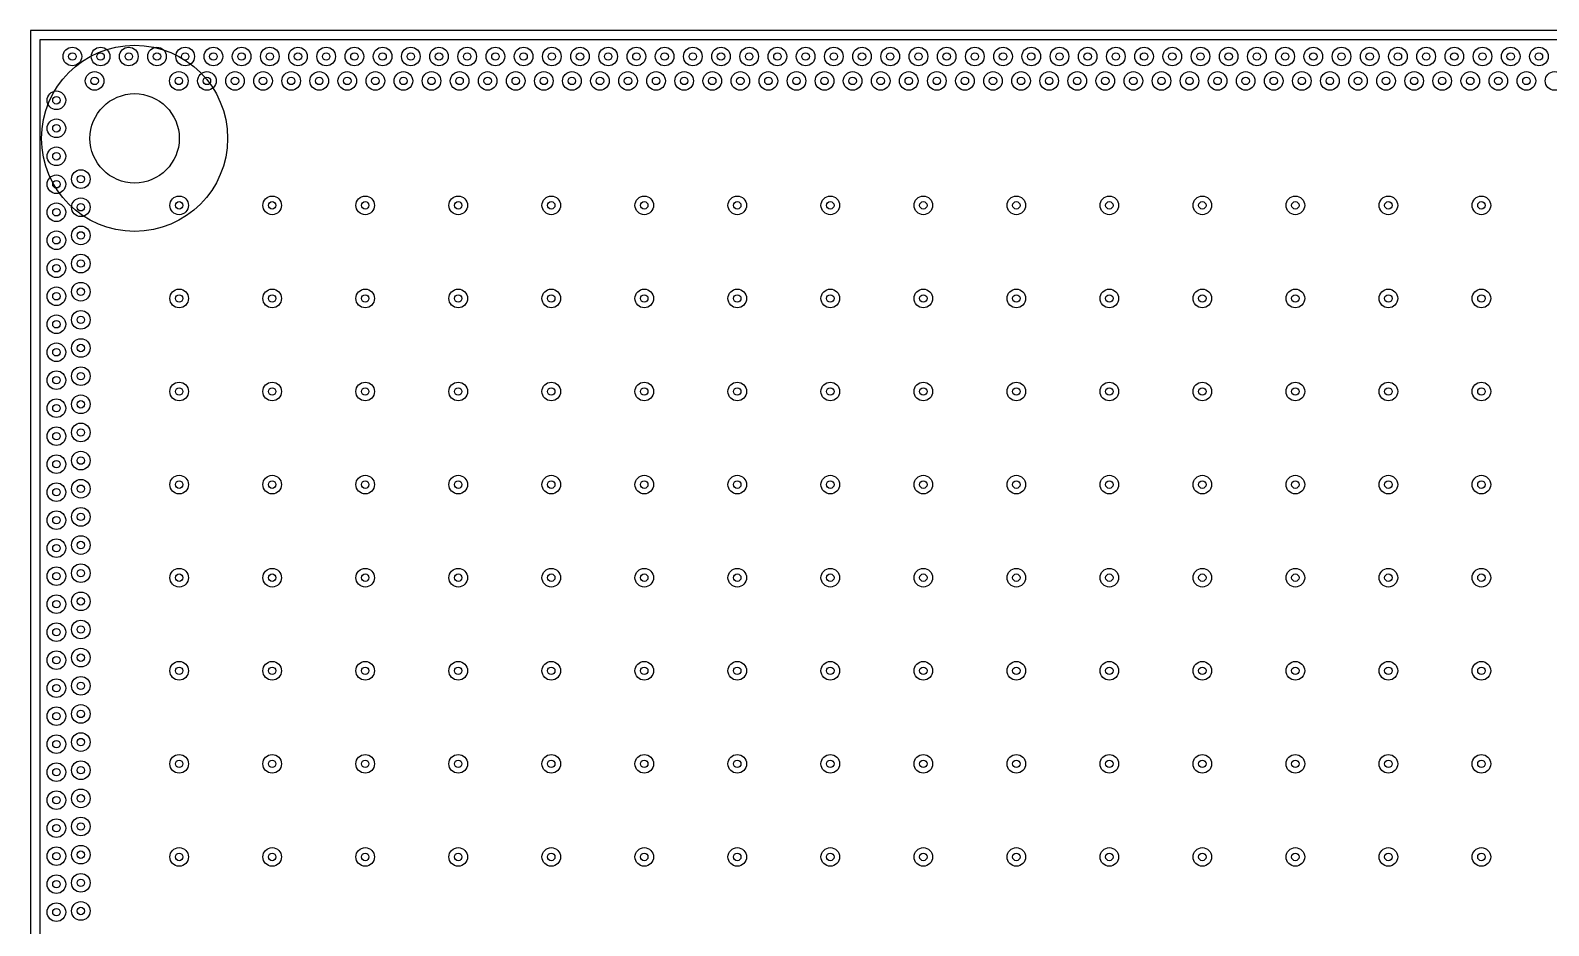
# Model space of a CAD drawing. Header units: millimetres. Extents: x 0 to 121, y -74 to 63.
# Drawn here: x -0.25 to 40.56, y 39.41 to 63.45 of the extents above; entities that cross this region are included whole.
import ezdxf

# ---------------------------------------------------------------- set-up
doc = ezdxf.new("R2010")
doc.units = ezdxf.units.MM
for name, color, linetype in [('BOARD_OUTLINE', 5, 'Continuous'), ('MOUNT_HEAD_KEEPOUT', 6, 'Continuous'), ('MOUNT_HOLES_PTH', 1, 'Continuous'), ('TOP_GROUND_POUR', 3, 'Continuous'), ('VIA_HOLES', 7, 'Continuous'), ('VIA_PADS', 2, 'Continuous')]:
    doc.layers.add(name, color=color, linetype=linetype)

msp = doc.modelspace()

# ---------------------------------------------------------------- linework, layer by layer
at = {"layer": 'BOARD_OUTLINE'}
msp.add_lwpolyline([(-0.25, -63.449), (99.034, -63.449), (99.034, 63.449), (-0.25, 63.449)], close=True, dxfattribs=at)
at = {"layer": 'MOUNT_HEAD_KEEPOUT'}
msp.add_circle((2.552, 60.55), 2.5, dxfattribs=at)
at = {"layer": 'MOUNT_HOLES_PTH'}
msp.add_circle((2.552, 60.55), 1.2, dxfattribs=at)
at = {"layer": 'TOP_GROUND_POUR'}
msp.add_lwpolyline([(98.784, 63.199), (0, 63.199), (0, 5.059)], dxfattribs=at)
at = {"layer": 'VIA_HOLES'}
for centre in [(0.879, 62.749), (1.637, 62.749), (2.395, 62.749), (3.153, 62.749), (3.911, 62.749), (4.669, 62.749), (5.427, 62.749), (6.185, 62.749), (6.943, 62.749), (7.701, 62.749), (8.459, 62.749), (9.217, 62.749), (9.975, 62.749), (10.733, 62.749), (11.491, 62.749), (12.249, 62.749), (13.007, 62.749), (13.765, 62.749), (14.523, 62.749), (15.281, 62.749), (16.039, 62.749), (16.797, 62.749), (17.555, 62.749), (18.313, 62.749), (19.071, 62.749), (19.829, 62.749), (20.587, 62.749), (21.345, 62.749), (22.103, 62.749), (22.861, 62.749), (23.619, 62.749), (24.377, 62.749), (25.135, 62.749), (25.893, 62.749), (26.651, 62.749), (27.41, 62.749), (28.168, 62.749), (28.926, 62.749), (29.684, 62.749), (30.442, 62.749), (31.2, 62.749), (31.958, 62.749), (32.716, 62.749), (33.474, 62.749), (34.232, 62.749), (34.99, 62.749), (35.748, 62.749), (36.506, 62.749), (37.264, 62.749), (38.022, 62.749), (38.78, 62.749), (39.538, 62.749), (40.296, 62.749), (1.477, 62.092), (3.741, 62.092), (4.495, 62.092), (5.25, 62.092), (6.004, 62.092), (6.759, 62.092), (7.514, 62.092), (8.268, 62.092), (9.023, 62.092), (9.777, 62.092), (10.532, 62.092), (11.286, 62.092), (12.041, 62.092), (12.796, 62.092), (13.55, 62.092), (14.305, 62.092), (15.059, 62.092), (15.814, 62.092), (16.568, 62.092), (17.323, 62.092), (18.078, 62.092), (18.832, 62.092), (19.587, 62.092), (20.341, 62.092), (21.096, 62.092), (21.85, 62.092), (22.605, 62.092), (23.359, 62.092), (24.114, 62.092), (24.869, 62.092), (25.623, 62.092), (26.378, 62.092), (27.132, 62.092), (27.887, 62.092), (28.641, 62.092), (29.396, 62.092), (30.151, 62.092), (30.905, 62.092), (31.66, 62.092), (32.414, 62.092), (33.169, 62.092), (33.923, 62.092), (34.678, 62.092), (35.433, 62.092), (36.187, 62.092), (36.942, 62.092), (37.696, 62.092), (38.451, 62.092), (39.205, 62.092), (39.96, 62.092), (0.45, 61.572), (0.45, 60.82), (0.45, 60.068), (0.45, 59.317), (1.107, 59.455), (1.107, 58.699), (3.75, 58.75), (6.25, 58.75), (8.75, 58.75), (11.25, 58.75), (13.75, 58.75), (16.25, 58.75), (18.75, 58.75), (21.25, 58.75), (23.75, 58.75), (26.25, 58.75), (28.75, 58.75), (31.25, 58.75), (33.75, 58.75), (36.25, 58.75), (38.75, 58.75), (0.45, 58.565), (1.107, 57.943), (0.45, 57.813), (0.45, 57.061), (1.107, 57.187), (0.45, 56.309), (1.107, 56.431), (3.75, 56.25), (6.25, 56.25), (8.75, 56.25), (11.25, 56.25), (13.75, 56.25), (16.25, 56.25), (18.75, 56.25), (21.25, 56.25), (23.75, 56.25), (26.25, 56.25), (28.75, 56.25), (31.25, 56.25), (33.75, 56.25), (36.25, 56.25), (38.75, 56.25), (0.45, 55.557), (1.107, 55.675), (0.45, 54.805), (1.107, 54.919), (0.45, 54.054), (1.107, 54.163), (1.107, 53.407), (3.75, 53.75), (6.25, 53.75), (8.75, 53.75), (11.25, 53.75), (13.75, 53.75), (16.25, 53.75), (18.75, 53.75), (21.25, 53.75), (23.75, 53.75), (26.25, 53.75), (28.75, 53.75), (31.25, 53.75), (33.75, 53.75), (36.25, 53.75), (38.75, 53.75), (0.45, 53.302), (0.45, 52.55), (1.107, 52.651), (0.45, 51.798), (1.107, 51.895), (0.45, 51.046), (1.107, 51.139), (3.75, 51.25), (6.25, 51.25), (8.75, 51.25), (11.25, 51.25), (13.75, 51.25), (16.25, 51.25), (18.75, 51.25), (21.25, 51.25), (23.75, 51.25), (26.25, 51.25), (28.75, 51.25), (31.25, 51.25), (33.75, 51.25), (36.25, 51.25), (38.75, 51.25), (0.45, 50.294), (1.107, 50.383), (0.45, 49.542), (1.107, 49.627), (1.107, 48.871), (0.45, 48.791), (3.75, 48.75), (6.25, 48.75), (8.75, 48.75), (11.25, 48.75), (13.75, 48.75), (16.25, 48.75), (18.75, 48.75), (21.25, 48.75), (23.75, 48.75), (26.25, 48.75), (28.75, 48.75), (31.25, 48.75), (33.75, 48.75), (36.25, 48.75), (38.75, 48.75), (1.107, 48.115), (0.45, 48.039), (0.45, 47.287), (1.107, 47.359), (0.45, 46.535), (1.107, 46.603), (3.75, 46.25), (6.25, 46.25), (8.75, 46.25), (11.25, 46.25), (13.75, 46.25), (16.25, 46.25), (18.75, 46.25), (21.25, 46.25), (23.75, 46.25), (26.25, 46.25), (28.75, 46.25), (31.25, 46.25), (33.75, 46.25), (36.25, 46.25), (38.75, 46.25), (0.45, 45.783), (1.107, 45.847), (0.45, 45.031), (1.107, 45.091), (0.45, 44.28), (1.107, 44.335), (1.107, 43.579), (3.75, 43.75), (6.25, 43.75), (8.75, 43.75), (11.25, 43.75), (13.75, 43.75), (16.25, 43.75), (18.75, 43.75), (21.25, 43.75), (23.75, 43.75), (26.25, 43.75), (28.75, 43.75), (31.25, 43.75), (33.75, 43.75), (36.25, 43.75), (38.75, 43.75), (0.45, 43.528), (0.45, 42.776), (1.107, 42.823), (0.45, 42.024), (1.107, 42.067), (0.45, 41.272), (1.107, 41.311), (3.75, 41.25), (6.25, 41.25), (8.75, 41.25), (11.25, 41.25), (13.75, 41.25), (16.25, 41.25), (18.75, 41.25), (21.25, 41.25), (23.75, 41.25), (26.25, 41.25), (28.75, 41.25), (31.25, 41.25), (33.75, 41.25), (36.25, 41.25), (38.75, 41.25), (0.45, 40.52), (1.107, 40.555), (0.45, 39.768), (1.107, 39.799)]:
    msp.add_circle(centre, 0.1, dxfattribs=at)
at = {"layer": 'VIA_PADS'}
for centre in [(0.879, 62.749), (1.637, 62.749), (2.395, 62.749), (3.153, 62.749), (3.911, 62.749), (4.669, 62.749), (5.427, 62.749), (6.185, 62.749), (6.943, 62.749), (7.701, 62.749), (8.459, 62.749), (9.217, 62.749), (9.975, 62.749), (10.733, 62.749), (11.491, 62.749), (12.249, 62.749), (13.007, 62.749), (13.765, 62.749), (14.523, 62.749), (15.281, 62.749), (16.039, 62.749), (16.797, 62.749), (17.555, 62.749), (18.313, 62.749), (19.071, 62.749), (19.829, 62.749), (20.587, 62.749), (21.345, 62.749), (22.103, 62.749), (22.861, 62.749), (23.619, 62.749), (24.377, 62.749), (25.135, 62.749), (25.893, 62.749), (26.651, 62.749), (27.41, 62.749), (28.168, 62.749), (28.926, 62.749), (29.684, 62.749), (30.442, 62.749), (31.2, 62.749), (31.958, 62.749), (32.716, 62.749), (33.474, 62.749), (34.232, 62.749), (34.99, 62.749), (35.748, 62.749), (36.506, 62.749), (37.264, 62.749), (38.022, 62.749), (38.78, 62.749), (39.538, 62.749), (40.296, 62.749), (1.477, 62.092), (3.741, 62.092), (4.495, 62.092), (5.25, 62.092), (6.004, 62.092), (6.759, 62.092), (7.514, 62.092), (8.268, 62.092), (9.023, 62.092), (9.777, 62.092), (10.532, 62.092), (11.286, 62.092), (12.041, 62.092), (12.796, 62.092), (13.55, 62.092), (14.305, 62.092), (15.059, 62.092), (15.814, 62.092), (16.568, 62.092), (17.323, 62.092), (18.078, 62.092), (18.832, 62.092), (19.587, 62.092), (20.341, 62.092), (21.096, 62.092), (21.85, 62.092), (22.605, 62.092), (23.359, 62.092), (24.114, 62.092), (24.869, 62.092), (25.623, 62.092), (26.378, 62.092), (27.132, 62.092), (27.887, 62.092), (28.641, 62.092), (29.396, 62.092), (30.151, 62.092), (30.905, 62.092), (31.66, 62.092), (32.414, 62.092), (33.169, 62.092), (33.923, 62.092), (34.678, 62.092), (35.433, 62.092), (36.187, 62.092), (36.942, 62.092), (37.696, 62.092), (38.451, 62.092), (39.205, 62.092), (39.96, 62.092), (40.715, 62.092), (0.45, 61.572), (0.45, 60.82), (0.45, 60.068), (1.107, 59.455), (0.45, 59.317), (0.45, 58.565), (1.107, 58.699), (3.75, 58.75), (6.25, 58.75), (8.75, 58.75), (11.25, 58.75), (13.75, 58.75), (16.25, 58.75), (18.75, 58.75), (21.25, 58.75), (23.75, 58.75), (26.25, 58.75), (28.75, 58.75), (31.25, 58.75), (33.75, 58.75), (36.25, 58.75), (38.75, 58.75), (0.45, 57.813), (1.107, 57.943), (0.45, 57.061), (1.107, 57.187), (0.45, 56.309), (1.107, 56.431), (3.75, 56.25), (6.25, 56.25), (8.75, 56.25), (11.25, 56.25), (13.75, 56.25), (16.25, 56.25), (18.75, 56.25), (21.25, 56.25), (23.75, 56.25), (26.25, 56.25), (28.75, 56.25), (31.25, 56.25), (33.75, 56.25), (36.25, 56.25), (38.75, 56.25), (1.107, 55.675), (0.45, 55.557), (1.107, 54.919), (0.45, 54.805), (0.45, 54.054), (1.107, 54.163), (3.75, 53.75), (6.25, 53.75), (8.75, 53.75), (11.25, 53.75), (13.75, 53.75), (16.25, 53.75), (18.75, 53.75), (21.25, 53.75), (23.75, 53.75), (26.25, 53.75), (28.75, 53.75), (31.25, 53.75), (33.75, 53.75), (36.25, 53.75), (38.75, 53.75), (0.45, 53.302), (1.107, 53.407), (0.45, 52.55), (1.107, 52.651), (0.45, 51.798), (1.107, 51.895), (3.75, 51.25), (6.25, 51.25), (8.75, 51.25), (11.25, 51.25), (13.75, 51.25), (16.25, 51.25), (18.75, 51.25), (21.25, 51.25), (23.75, 51.25), (26.25, 51.25), (28.75, 51.25), (31.25, 51.25), (33.75, 51.25), (36.25, 51.25), (38.75, 51.25), (0.45, 51.046), (1.107, 51.139), (1.107, 50.383), (0.45, 50.294), (0.45, 49.542), (1.107, 49.627), (0.45, 48.791), (1.107, 48.871), (3.75, 48.75), (6.25, 48.75), (8.75, 48.75), (11.25, 48.75), (13.75, 48.75), (16.25, 48.75), (18.75, 48.75), (21.25, 48.75), (23.75, 48.75), (26.25, 48.75), (28.75, 48.75), (31.25, 48.75), (33.75, 48.75), (36.25, 48.75), (38.75, 48.75), (0.45, 48.039), (1.107, 48.115), (0.45, 47.287), (1.107, 47.359), (0.45, 46.535), (1.107, 46.603), (3.75, 46.25), (6.25, 46.25), (8.75, 46.25), (11.25, 46.25), (13.75, 46.25), (16.25, 46.25), (18.75, 46.25), (21.25, 46.25), (23.75, 46.25), (26.25, 46.25), (28.75, 46.25), (31.25, 46.25), (33.75, 46.25), (36.25, 46.25), (38.75, 46.25), (0.45, 45.783), (1.107, 45.847), (1.107, 45.091), (0.45, 45.031), (0.45, 44.28), (1.107, 44.335), (0.45, 43.528), (1.107, 43.579), (3.75, 43.75), (6.25, 43.75), (8.75, 43.75), (11.25, 43.75), (13.75, 43.75), (16.25, 43.75), (18.75, 43.75), (21.25, 43.75), (23.75, 43.75), (26.25, 43.75), (28.75, 43.75), (31.25, 43.75), (33.75, 43.75), (36.25, 43.75), (38.75, 43.75), (0.45, 42.776), (1.107, 42.823), (0.45, 42.024), (1.107, 42.067), (0.45, 41.272), (1.107, 41.311), (3.75, 41.25), (6.25, 41.25), (8.75, 41.25), (11.25, 41.25), (13.75, 41.25), (16.25, 41.25), (18.75, 41.25), (21.25, 41.25), (23.75, 41.25), (26.25, 41.25), (28.75, 41.25), (31.25, 41.25), (33.75, 41.25), (36.25, 41.25), (38.75, 41.25), (0.45, 40.52), (1.107, 40.555), (0.45, 39.768), (1.107, 39.799)]:
    msp.add_circle(centre, 0.25, dxfattribs=at)

doc.saveas('drawing.dxf')
